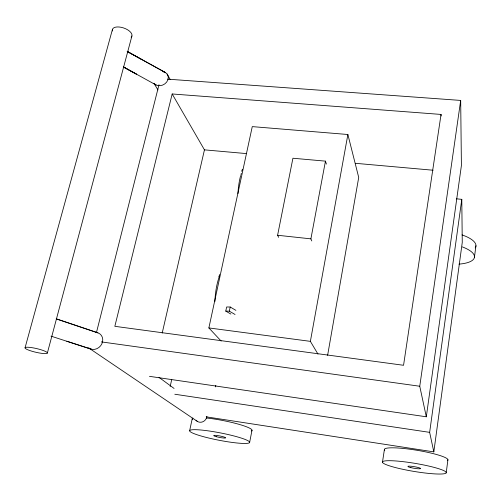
<?xml version="1.0" encoding="UTF-8"?>
<svg xmlns="http://www.w3.org/2000/svg" width="501" height="501" viewBox="0 0 501 501"><rect width="100%" height="100%" fill="white"/><g stroke="black" fill="none" stroke-linecap="round" stroke-linejoin="round"><path stroke-width="0.75" d="M446.209 472.844A32.327 4.058 9.5 0 0 399.861 461.315A32.327 4.058 9.5 0 0 397.017 467.965A32.327 4.058 9.5 0 0 446.209 472.844L447.919 459.743M474.397 257.564L475.95 245.697M206.23 416.845L433.828 451.883L462.26 242.428L461.784 199.335L456.33 198.816M433.828 451.883L429.645 432.357L461.784 199.335M149.473 376.339L426.307 416.794L461.408 165.505L460.682 100.425L167.534 79.145M426.307 416.794L419.757 386.246L460.682 100.425M441.049 114.435L403.555 365.285L114.842 326.32L172.175 93.969L441.049 114.435L441.124 115.988M382.482 462.166L384.392 449.56M327.616 355.359L358.716 177.423L347.876 134.506L252.272 126.615L208.873 327.936L221.16 341.075M317.985 354.138L310.376 341.356L347.876 134.506M311.779 240.943L310.896 238.858L325.456 161.14L292.928 158.235L277.598 235.263L278.669 237.349M249.604 442.54A30.574 3.739 11 0 0 206.237 430.597A30.574 3.739 11 0 0 203.08 436.571A30.574 3.739 11 0 0 249.604 442.54L252.003 430.246M215.486 386.897L215.806 385.363M235.05 314.484L229.333 311.177L230.209 307.019L226.646 306.975L225.769 311.115L230.867 314.052M189.622 430.829L192.196 418.823M170.171 386.453L171.711 379.589M162.199 333.084L204.452 149.855L172.175 93.969M96.449 332.576L158.992 84.7M240.655 175.607L240.073 177.905A25.67 7.221 -84.8 0 0 239.309 181.594L239.09 182.878A27.33 7.678 -84.8 0 0 237.944 193.555M47.351 353.067A11.454 1.879 13.1 0 0 31.262 347.569A11.454 1.879 13.1 0 0 30.016 350.625A11.454 1.879 13.1 0 0 47.351 353.067L131.913 35.991M25.056 347.813L112.424 29.503M218.881 276.79L219.695 274.504M241.664 171.267L242.409 169.263M225.769 311.115L229.333 311.177M204.452 149.855L246.448 153.594M355.322 163.295L433.089 170.227M277.598 235.263L310.896 238.858M208.873 327.936L310.376 341.356M101.315 341.889L419.757 386.246M174.811 394.237L429.645 432.357M51.008 336.14L91.483 349.247M66.796 341.237L90.756 349.034M56.4 318.918L97.908 332.839M56.206 318.83L97.188 332.633M141.532 59.406L165.562 72.639M123.584 67.053L136.422 74.117L123.791 67.153M127.129 51.396L164.948 72.294M123.309 66.896L156.08 85.001M127.73 51.741L141.213 59.212L127.542 51.628M230.209 307.019L235.908 310.363M89.36 348.364L197.413 421.422M158.999 377.372L174.079 388.45M157.947 89.942L153.92 83.235A8.06 6.726 -29.3 0 0 166.614 82.145A8.06 6.726 -29.3 0 0 162.963 71.681M167.115 74.042L170.19 79.477M325.456 161.14L326.401 164.09M462.291 246.893A30.129 10.389 7.5 0 1 458.966 264.121M462.016 234.906A30.022 10.69 7.4 0 1 475.205 247.907M384.762 450.261A32.196 4.465 9.4 0 1 416.832 450.255A32.196 4.465 9.4 0 1 447.318 460.613M206.343 417.978A30.455 4.108 11 0 1 239.246 424.403A30.455 4.108 11 0 1 251.377 431.017M192.503 419.475A30.455 4.108 11 0 1 192.891 418.059M206.888 416.375A6.394 5.943 -54.1 0 1 202.479 421.911A6.394 5.943 -54.1 0 1 196.054 420.233M95.729 332.432A8.968 7.928 -48 0 1 101.878 343.774A8.968 7.928 -48 0 1 88.564 347.794M112.456 30.981A10.27 4.947 19.1 0 1 123.565 27.943A10.27 4.947 19.1 0 1 131.105 37.18M240.968 174.517A27.336 7.678 -84.8 0 1 241.294 173.459M214.91 301.514A28.175 8.273 -82.9 0 1 216.138 289.158L216.369 287.799A26.465 7.784 -82.9 0 1 217.19 283.848L217.822 281.337A28.181 8.279 -82.9 0 1 219.256 276.74M216.488 436.728A6.112 0.745 11 0 0 225.669 437.868A6.112 0.745 11 0 0 216.858 435.482A6.112 0.745 11 0 0 216.488 436.728M410.864 467.627A6.463 0.814 9.5 0 0 420.564 468.548A6.463 0.814 9.5 0 0 411.146 466.249A6.463 0.814 9.5 0 0 410.864 467.627"/></g></svg>
